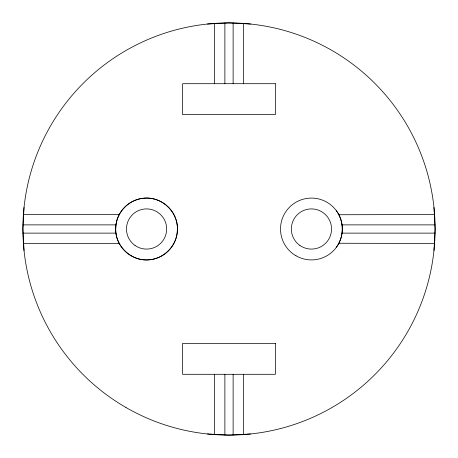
<?xml version="1.0" encoding="UTF-8"?>
<svg xmlns="http://www.w3.org/2000/svg" width="458" height="458" viewBox="0 0 458 458"><rect width="100%" height="100%" fill="white"/><g stroke="black" fill="none" stroke-linecap="round" stroke-linejoin="round"><path stroke-width="0.69" d="M24.028 207.457L22.9 229L24.028 250.543M433.972 250.543L435.1 229L433.972 207.457M336.453 247.171C344.147 236.586 344.147 221.414 336.453 210.829M207.457 24.028L229 22.9L250.543 24.028M250.543 433.972L229 435.1L207.457 433.972M338.708 214.739L434.533 214.573M23.467 214.573L119.389 214.573M23.009 224.878L116.029 224.878M341.92 224.878L434.991 224.878M23.009 233.122L116.006 233.122M341.92 233.122L434.991 233.122M23.467 243.427L119.389 243.427M338.708 243.261L434.533 243.427M243.427 23.467L243.427 83.7M243.427 374.3L243.427 434.533M233.122 23.009L233.122 83.7M233.122 374.3L233.122 434.991M224.878 23.009L224.878 83.7M224.878 374.3L224.878 434.991M214.573 23.467L214.573 83.7M214.573 374.3L214.573 434.533M115.851 227.065C113.973 245.402 131.503 262.171 149.789 259.743C164.267 258.341 176.811 245.574 177.269 230.935C179.147 212.598 161.617 195.829 143.331 198.257C128.853 199.659 116.309 212.426 115.851 227.065M275.373 83.7L182.627 83.7L182.627 114.614L275.373 114.614L275.373 83.7M275.373 343.385L182.627 343.385L182.627 374.3L275.373 374.3L275.373 343.385M131.102 255.776A30.915 30.915 0 0 0 177.475 229A30.915 30.915 0 0 0 131.102 202.224A30.915 30.915 0 0 0 131.102 255.776M134.996 245.431A20.095 20.095 0 0 0 166.575 230.803A20.095 20.095 0 0 0 138.116 210.766A20.095 20.095 0 0 0 134.996 245.431M295.983 255.776A30.915 30.915 0 0 0 342.355 229A30.915 30.915 0 0 0 295.983 202.224A30.915 30.915 0 0 0 295.983 255.776M299.875 245.431A20.095 20.095 0 0 0 331.455 230.803A20.095 20.095 0 0 0 302.996 210.766A20.095 20.095 0 0 0 299.875 245.431M125.95 407.488A206.1 206.1 0 0 0 435.1 229A206.1 206.1 0 0 0 125.95 50.512A206.1 206.1 0 0 0 125.95 407.488"/></g></svg>
